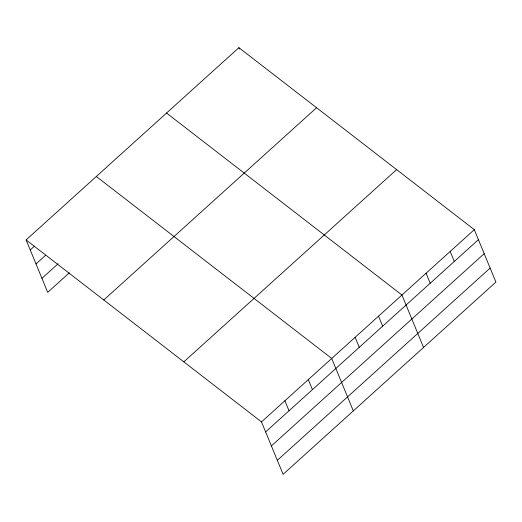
<?xml version="1.0" encoding="UTF-8"?>
<svg xmlns="http://www.w3.org/2000/svg" width="522" height="522" viewBox="0 0 522 522"><rect width="100%" height="100%" fill="white"/><g stroke="black" fill="none" stroke-linecap="round" stroke-linejoin="round"><path stroke-width="0.78" d="M26.1 239.924L238.9 47.678L474.296 229.66L495.9 282.076L283.1 474.322L261.496 421.9L26.1 239.924L47.704 292.34L69.315 272.823M30.23 249.94L34.432 246.143M35.998 263.93L45.597 255.258M41.936 278.35L58.144 263.708M103.78 299.974L316.58 107.734M183.816 361.85L396.616 169.604M261.496 421.9L474.296 229.66M265.626 431.916L478.426 239.676M271.394 445.912L484.188 253.666M277.332 460.326L490.132 268.086M166.551 113.046L401.94 295.021L423.551 347.437M96.322 176.482L331.718 358.464L353.322 410.879M450.179 251.447L454.303 261.463M426.063 273.234L430.187 283.25M378.535 316.169L382.665 326.185M238.9 47.678L239.487 49.114M355.13 337.316L359.253 347.332M308.313 379.605L312.443 389.627M284.901 400.752L289.031 410.768"/></g></svg>
